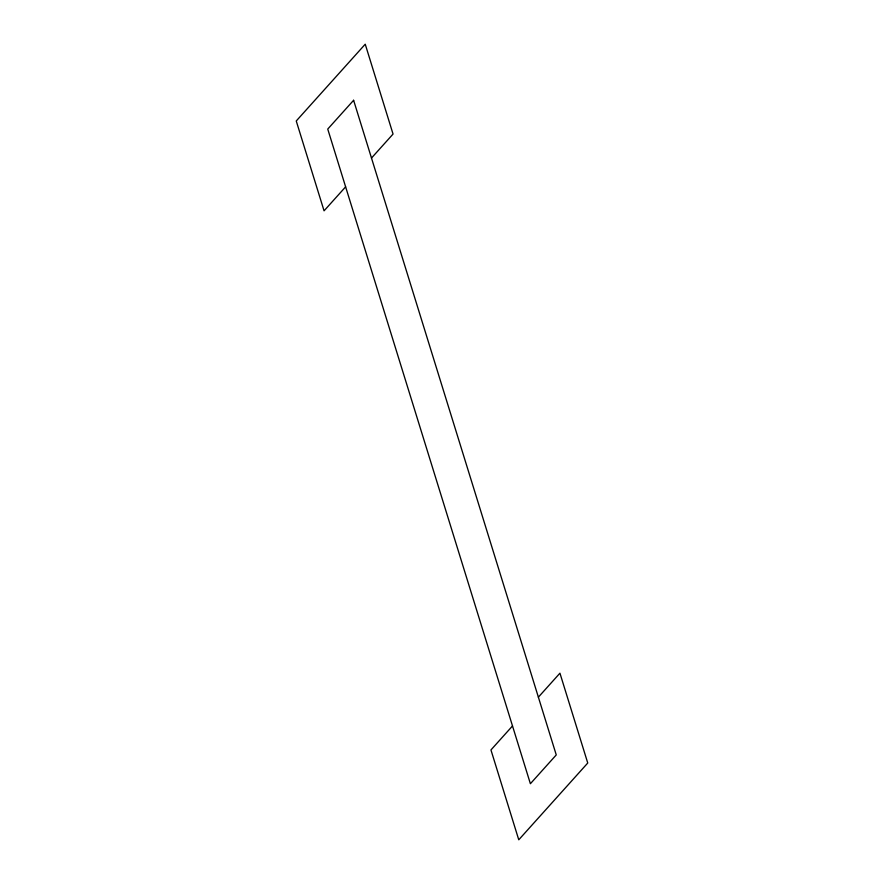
<?xml version="1.0" encoding="UTF-8"?>
<svg xmlns="http://www.w3.org/2000/svg" width="884" height="884" viewBox="0 0 884 884"><rect width="100%" height="100%" fill="white"/><g stroke="black" fill="none" stroke-linecap="round" stroke-linejoin="round"><path stroke-width="1.33" d="M345.622 186.833L324.063 210.823L296.251 120.975L365.236 44.2L393.048 134.059L371.49 158.048M512.51 725.952L490.952 749.941L518.764 839.8L587.75 763.025L559.937 673.177L538.378 697.167M353.611 100.279L327.743 129.075L530.389 783.721L556.257 754.925L353.611 100.279"/></g></svg>
